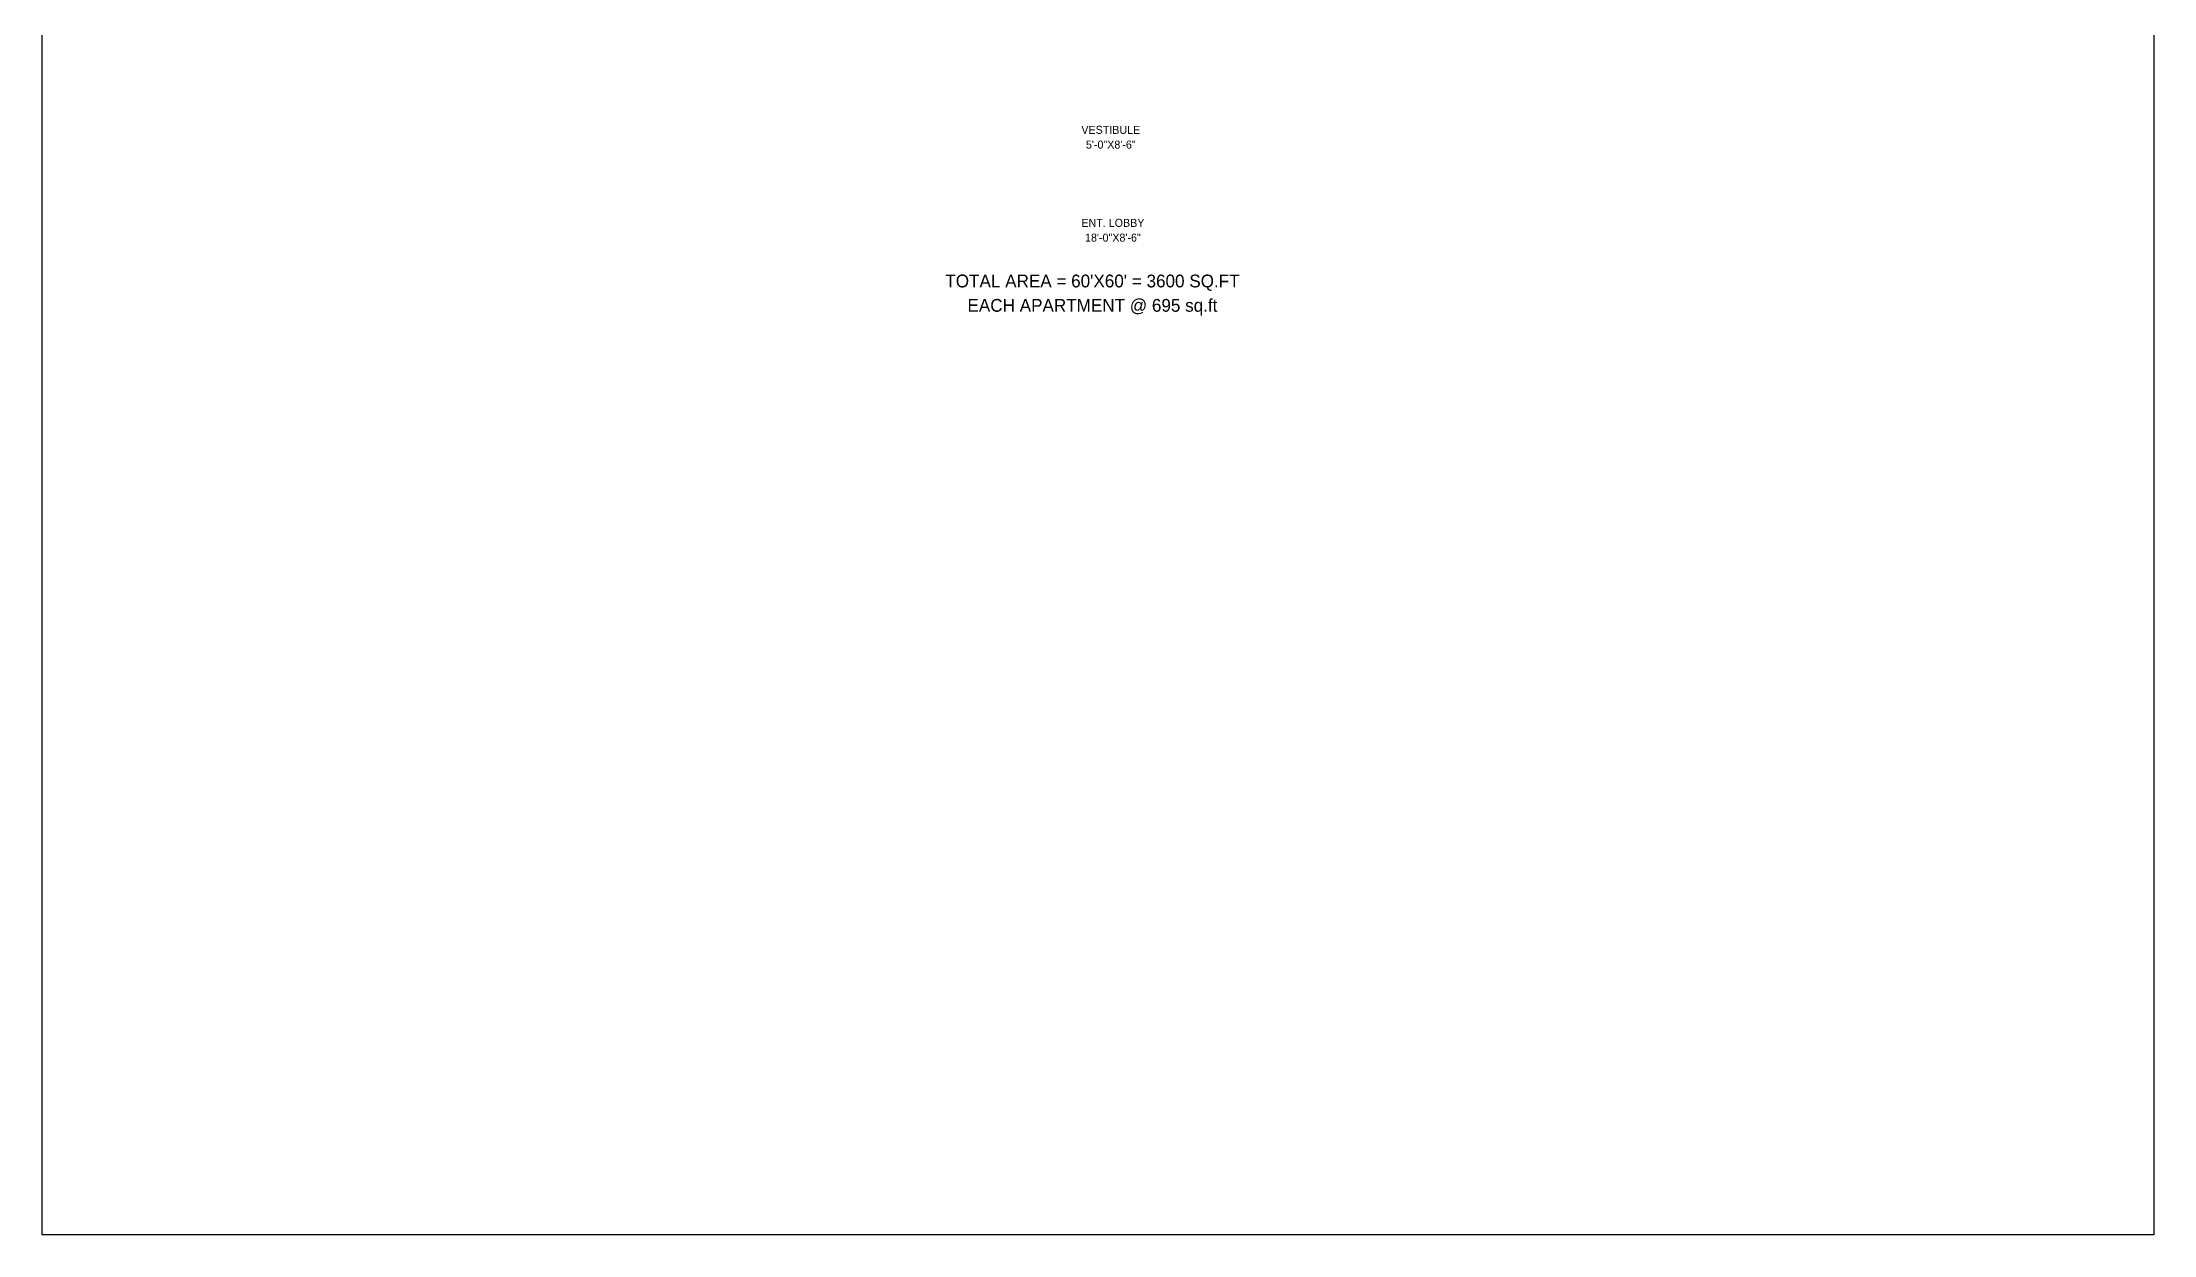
# Model space of a CAD drawing. Header units: inches. Extents: x 18646 to 39869, y 2287 to 7833.
# Drawn here: x 18646 to 19834, y 3099 to 3770 of the extents above; entities that cross this region are included whole.
import ezdxf

# ---------------------------------------------------------------- set-up
doc = ezdxf.new("R2010")
doc.units = ezdxf.units.IN
doc.header["$LTSCALE"] = 1.5
doc.header["$MEASUREMENT"] = 0
doc.layers.add('I-Ele Out Text', color=7, linetype='Continuous')
doc.layers.add('I-Furn Text', color=7, linetype='Continuous')
doc.styles.add('1 by 8 new', font='GOTHIC.TTF', dxfattribs={"height": 4.5})
doc.styles.add('3 by 16', font='GOTHIC.TTF', dxfattribs={"height": 4})

msp = doc.modelspace()

# ---------------------------------------------------------------- linework, layer by layer
at = {"layer": 'Defpoints', "color": 1, "elevation": 0}
msp.add_lwpolyline([(18646.1, 4761), (19833.6, 4761), (19833.6, 3099.5), (18646.1, 3099.5)], close=True, dxfattribs=at)

# ---------------------------------------------------------------- texts
at = {"layer": 'I-Ele Out Text', "lineweight": 5, "transparency": 33554636, "insert": (19214.4, 3745.8, 0), "char_height": 4, "attachment_point": 4, "style": '3 by 16'}
msp.add_mtext('\\A1;', dxfattribs=at)
at = {"layer": 'I-Furn Text', "lineweight": 5, "transparency": 33554636, "style": '1 by 8 new'}
for s, insert, char_height, width, attachment_point in [('VESTIBULE', (19247, 3723), 4.5, 50.472, 2), ('5\'-0"X8\'-6"', (19247, 3714.7), 4.5, 50.472, 2), ('ENT. LOBBY', (19248.2, 3670.7), 4.5, 50.472, 2), ('18\'-0"X8\'-6"', (19248.2, 3662.4), 4.5, 50.472, 2), ("TOTAL AREA = 60'X60' = 3600 SQ.FT", (19236.7, 3630.2), 7.185, 170.396, 8), ('EACH APARTMENT @ 695 sq.ft ', (19236.7, 3616.3), 7.185, 170.396, 8)]:
    msp.add_mtext(s, dxfattribs=dict(at, insert=insert, char_height=char_height, width=width, attachment_point=attachment_point))

doc.saveas('drawing.dxf')
